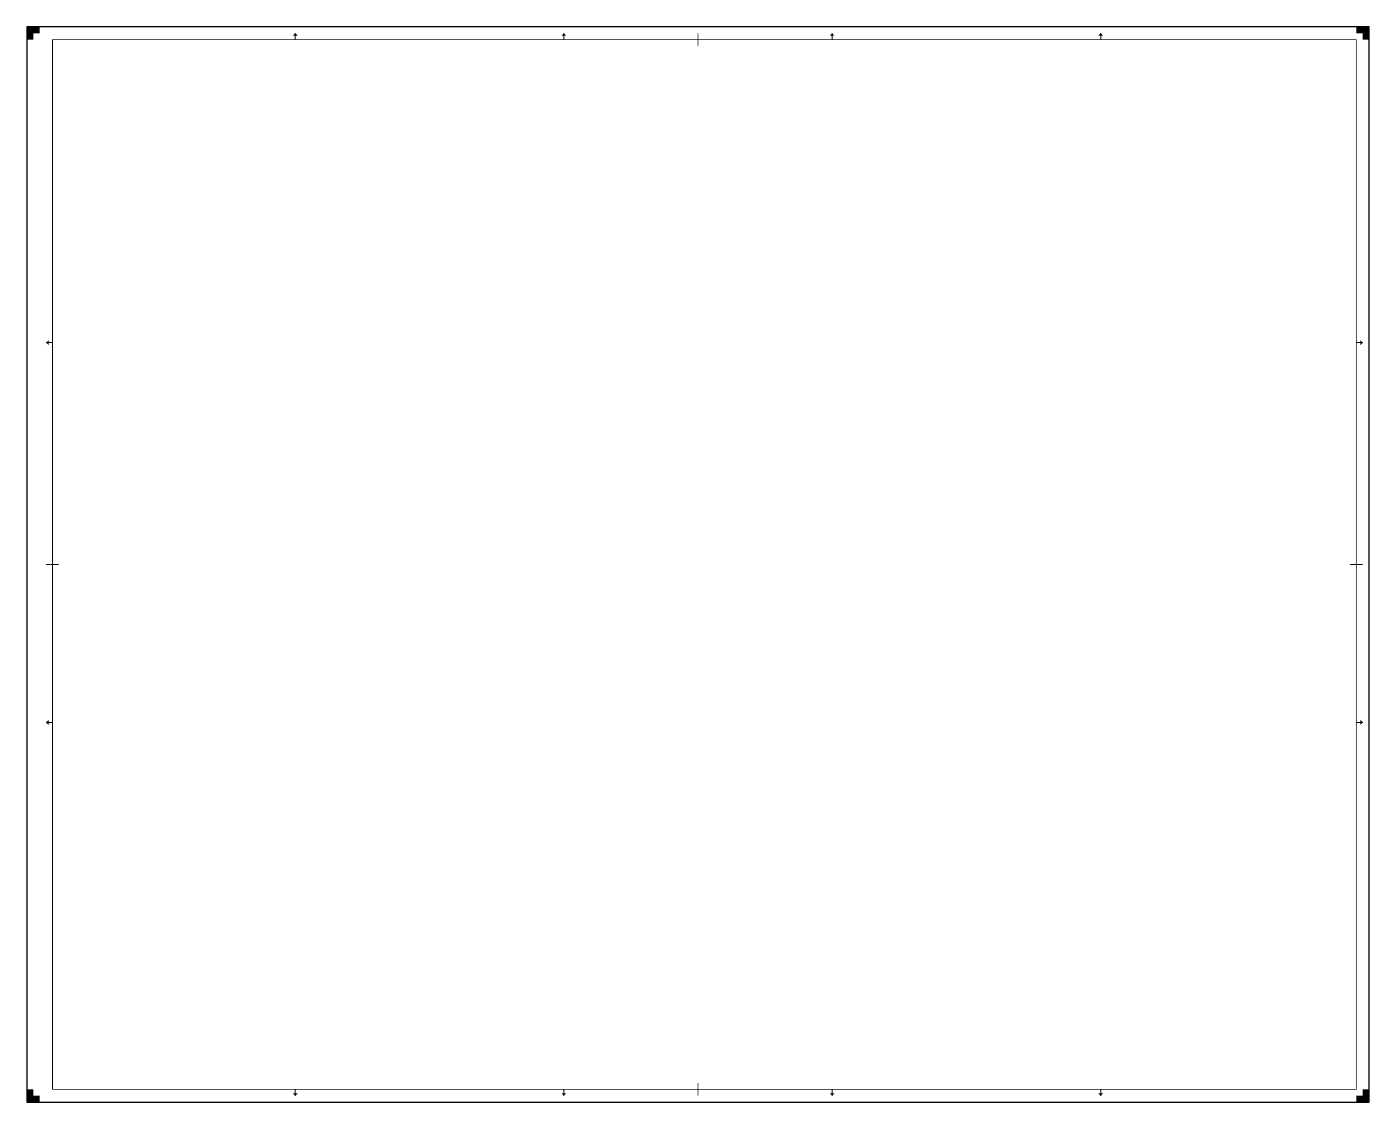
# Model space of a CAD drawing. Extents: x 0 to 1050, y 0 to 841.
import ezdxf

# ---------------------------------------------------------------- set-up
doc = ezdxf.new("R2010")
doc.units = 0
doc.header["$LTSCALE"] = 0.2
for name, color, linetype, lineweight in [('X-XX-AL-TEKENBLAD_KADER-G', 7, 'Continuous', 25), ('X-XX-AL-TEKENBLAD_KADER_AFSNIJMARKERING-G', 7, 'Continuous', 25), ('X-XX-AL-TEKENBLAD_KADER_CENTERMARKERING-G', 7, 'Continuous', 25), ('X-XX-AL-TEKENBLAD_KADER_VOUWMERK-G', 7, 'Continuous', 18)]:
    doc.layers.add(name, color=color, linetype=linetype, lineweight=lineweight)

msp = doc.modelspace()

# ---------------------------------------------------------------- hatches: boundary and pattern name
at = {"layer": 'X-XX-AL-TEKENBLAD_KADER_AFSNIJMARKERING-G'}
for points in [[(10, 841), (0, 841), (0, 831), (5, 831), (5, 836), (10, 836)], [(1050, 831), (1050, 841), (1040, 841), (1040, 836), (1045, 836), (1045, 831)], [(0, 10), (0, 0), (10, 0), (10, 5), (5, 5), (5, 10)], [(1040, 0), (1050, 0), (1050, 10), (1045, 10), (1045, 5), (1040, 5)]]:
    msp.add_hatch(color=256, dxfattribs=at).paths.add_polyline_path(points)
at = {"layer": 'X-XX-AL-TEKENBLAD_KADER_VOUWMERK-G'}
h = msp.add_hatch(color=256, dxfattribs=at)
h.paths.add_polyline_path([(212, 834), (210, 836), (210, 834)])
h.paths.add_polyline_path([(210, 834), (210, 836), (208, 834)])
h = msp.add_hatch(color=256, dxfattribs=at)
h.paths.add_polyline_path([(422, 834), (420, 836), (420, 834)])
h.paths.add_polyline_path([(420, 834), (420, 836), (418, 834)])
h = msp.add_hatch(color=256, dxfattribs=at)
h.paths.add_polyline_path([(632, 834), (630, 836), (630, 834)])
h.paths.add_polyline_path([(630, 834), (630, 836), (628, 834)])
h = msp.add_hatch(color=256, dxfattribs=at)
h.paths.add_polyline_path([(842, 834), (840, 836), (840, 834)])
h.paths.add_polyline_path([(840, 834), (840, 836), (838, 834)])
h = msp.add_hatch(color=256, dxfattribs=at)
h.paths.add_polyline_path([(17, 596), (15, 594), (17, 594)])
h.paths.add_polyline_path([(17, 594), (15, 594), (17, 592)])
h = msp.add_hatch(color=256, dxfattribs=at)
h.paths.add_polyline_path([(1043, 596), (1045, 594), (1043, 594)])
h.paths.add_polyline_path([(1043, 594), (1045, 594), (1043, 592)])
h = msp.add_hatch(color=256, dxfattribs=at)
h.paths.add_polyline_path([(17, 299), (15, 297), (17, 297)])
h.paths.add_polyline_path([(17, 297), (15, 297), (17, 295)])
h = msp.add_hatch(color=256, dxfattribs=at)
h.paths.add_polyline_path([(1043, 299), (1045, 297), (1043, 297)])
h.paths.add_polyline_path([(1043, 297), (1045, 297), (1043, 295)])
h = msp.add_hatch(color=256, dxfattribs=at)
h.paths.add_polyline_path([(212, 7), (210, 5), (210, 7)])
h.paths.add_polyline_path([(210, 7), (210, 5), (208, 7)])
h = msp.add_hatch(color=256, dxfattribs=at)
h.paths.add_polyline_path([(422, 7), (420, 5), (420, 7)])
h.paths.add_polyline_path([(420, 7), (420, 5), (418, 7)])
h = msp.add_hatch(color=256, dxfattribs=at)
h.paths.add_polyline_path([(632, 7), (630, 5), (630, 7)])
h.paths.add_polyline_path([(630, 7), (630, 5), (628, 7)])
h = msp.add_hatch(color=256, dxfattribs=at)
h.paths.add_polyline_path([(842, 7), (840, 5), (840, 7)])
h.paths.add_polyline_path([(840, 7), (840, 5), (838, 7)])

# ---------------------------------------------------------------- linework, layer by layer
at = {"layer": 'X-XX-AL-TEKENBLAD_KADER-G'}
for p, q in [((1050, 841), (0, 841)), ((0, 841), (0, 0)), ((1050, 0), (1050, 841)), ((0, 0), (1050, 0))]:
    msp.add_line(p, q, dxfattribs=at)
at = {"layer": 'X-XX-AL-TEKENBLAD_KADER-G', "const_width": 0.7, "flags": 128}
msp.add_lwpolyline([(20, 10), (1040, 10), (1040, 831), (20, 831)], close=True, dxfattribs=at)
at = {"layer": 'X-XX-AL-TEKENBLAD_KADER_CENTERMARKERING-G', "const_width": 0.7, "flags": 128}
for points in [[(525, 836), (525, 826)], [(15, 420.5), (25, 420.5)], [(1045, 420.5), (1035, 420.5)], [(525, 5), (525, 15)]]:
    msp.add_lwpolyline(points, dxfattribs=at)
at = {"layer": 'X-XX-AL-TEKENBLAD_KADER_VOUWMERK-G'}
for p, q in [((210, 831), (210, 836)), ((420, 831), (420, 836)), ((630, 831), (630, 836)), ((840, 831), (840, 836)), ((20, 594), (15, 594)), ((1040, 594), (1045, 594)), ((20, 297), (15, 297)), ((1040, 297), (1045, 297)), ((210, 10), (210, 5)), ((420, 10), (420, 5)), ((630, 10), (630, 5)), ((840, 10), (840, 5))]:
    msp.add_line(p, q, dxfattribs=at)

doc.saveas('drawing.dxf')
